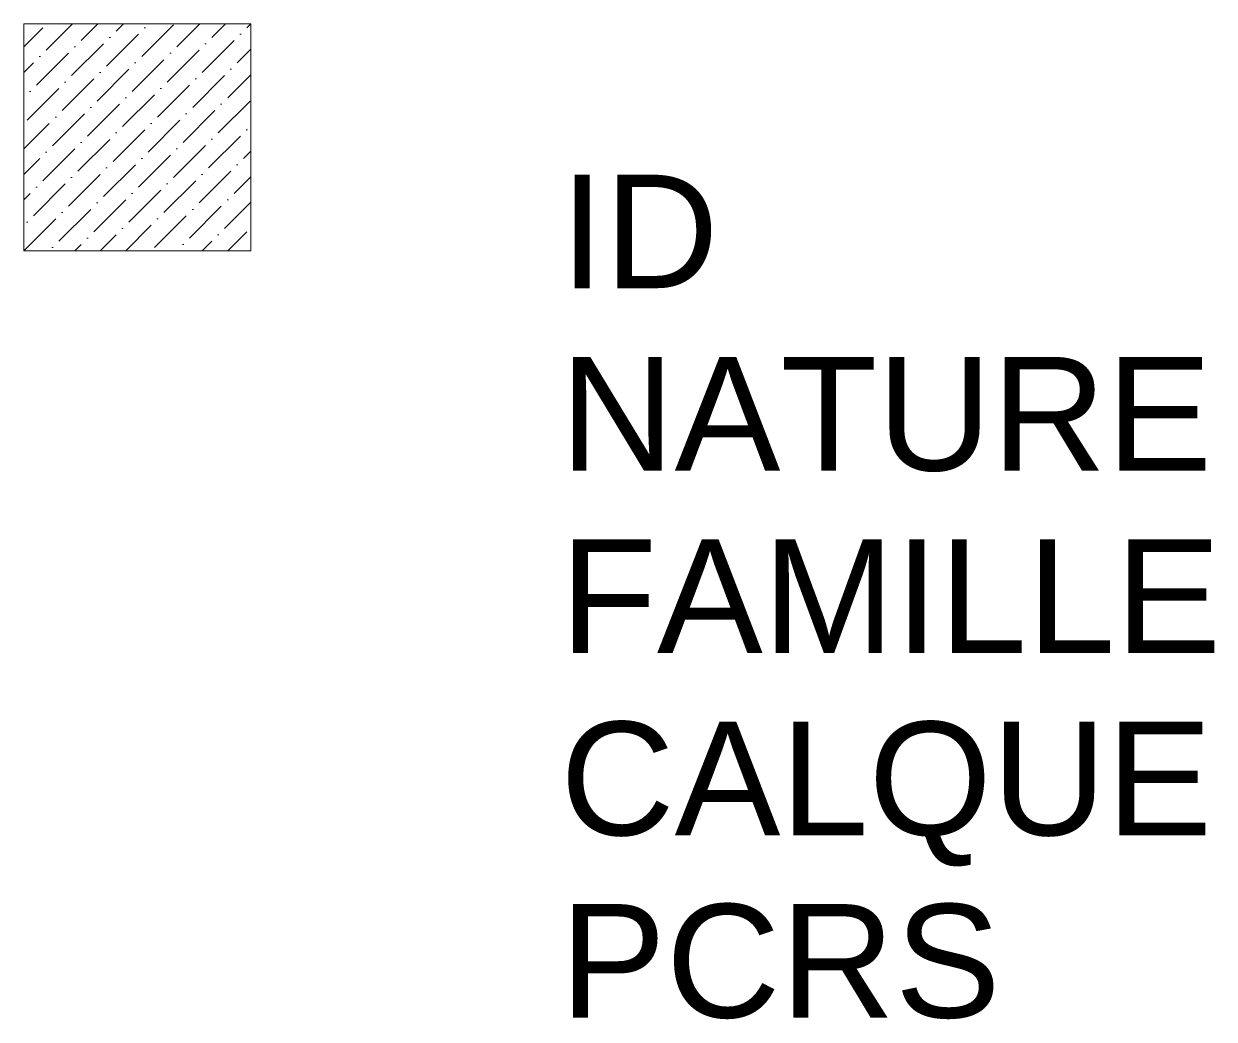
# Model space of a CAD drawing. Header units: metres. Extents: x 0 to 2.1, y -1.35 to 0.4.
import ezdxf

# ---------------------------------------------------------------- set-up
doc = ezdxf.new("R2010")
doc.units = ezdxf.units.M
doc.header["$LTSCALE"] = 2
doc.linetypes.add('Socle_Continu', pattern=[2.5, 2.5, 0])
doc.layers.add('OUVRA_SCS', color=7, linetype='Socle_Continu', lineweight=13)
doc.styles.get("Standard").update_dxf_attribs({"font": 'arial.ttf'})

msp = doc.modelspace()

# ---------------------------------------------------------------- hatches: boundary and pattern name
at = {"layer": 'OUVRA_SCS', "linetype": 'Socle_Continu'}
h = msp.add_hatch(dxfattribs=at)
h.set_pattern_fill('ANSI36', color=256, scale=0.01)
h.paths.add_polyline_path([(0, 0.4), (0, 0), (0.4, 0), (0.4, 0.4)])

# ---------------------------------------------------------------- linework, layer by layer
msp.add_lwpolyline([(0, 0), (0.4, 0), (0.4, 0.4), (0, 0.4)], close=True, dxfattribs=at)

# ---------------------------------------------------------------- texts
at = {"layer": 'OUVRA_SCS', "linetype": 'Socle_Continu', "flags": 9}
for tag, p, s in [('ID', (0.945, -0.0658), 'XP_1370'), ('NATURE', (0.945, -0.3871), 'Défense bois'), ('FAMILLE', (0.945, -0.7084), 'Ouvrage maritime'), ('CALQUE', (0.945, -1.0297), 'OUVRA_SCS'), ('PCRS', (0.945, -1.351), 'HabillageSymbole')]:
    msp.add_attdef(tag, p, s, height=0.2, dxfattribs=at)

doc.saveas('drawing.dxf')
